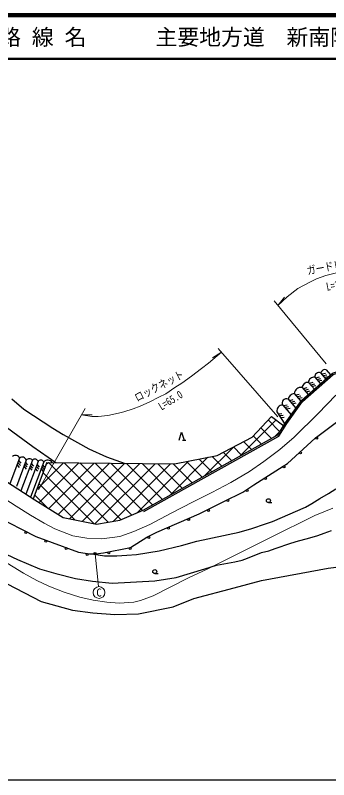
# Model space of a CAD drawing. Units: millimetres, scale not verified. Extents: x 40000 to 680000, y 20000 to 380000.
# Drawn here: x 184074 to 255918, y 205000 to 380000 of the extents above; entities that cross this region are included whole.
import ezdxf
from ezdxf.enums import TextEntityAlignment as Align

# ---------------------------------------------------------------- set-up
doc = ezdxf.new("R2010")
doc.units = ezdxf.units.MM
doc.header["$LTSCALE"] = 1000
doc.linetypes.add('CHAIN', pattern=[18.5, 12, -1.5, 3.5, -1.5])
for name, color, linetype, lineweight in [('M-BGD', 7, 'Continuous', 25), ('M-BMK', 2, 'CHAIN', 13), ('M-STR-HTXT', 7, 'Continuous', 13), ('M-STR-STRC', 7, 'Continuous', 25), ('M-TTL', 2, 'Continuous', 140), ('M-TTL-BAND', 7, 'Continuous', 25), ('M-TTL-LINE', 7, 'Continuous', 50)]:
    doc.layers.add(name, color=color, linetype=linetype, lineweight=lineweight)
doc.layers.add('M-TTL-TXT', color=7, linetype='Continuous')
doc.styles.add('ＭＳ ゴシック', font='')
doc.styles.get('ＭＳ ゴシック').set_extended_font_data('MS Gothic')

msp = doc.modelspace()

# ---------------------------------------------------------------- hatches: boundary and pattern name
at = {"layer": 'M-STR-STRC'}
msp.add_hatch(color=256, dxfattribs=at).paths.add_polyline_path([(202198, 256539, -1), (202518, 256923, -0.41421), (202550, 256571, -0.41421)])

# ---------------------------------------------------------------- linework, layer by layer
at = {"layer": 'M-BGD'}
for p, q in [((254046, 298126), (255263, 296735)), ((255143, 297999), (254326, 297807)), ((255473, 297623), (254655, 297431)), ((255315, 298859), (256345, 297681)), ((251289, 295958), (252627, 294428)), ((252299, 295929), (251482, 295737)), ((252727, 297124), (254020, 295647)), ((253692, 297148), (252874, 296955)), ((254021, 296772), (253204, 296579)), ((254351, 296395), (253533, 296203)), ((255802, 297247), (254984, 297054)), ((249810, 294763), (251197, 293177)), ((250870, 294679), (250052, 294486)), ((251199, 294302), (250381, 294110)), ((252629, 295553), (251811, 295361)), ((252958, 295177), (252140, 294984)), ((248015, 293384), (249532, 291650)), ((249170, 293192), (248352, 292999)), ((249499, 292815), (248682, 292623)), ((249829, 292439), (249011, 292246)), ((251528, 293926), (250711, 293734)), ((245387, 290774), (247333, 288550)), ((246388, 290757), (245570, 290565)), ((246587, 292104), (248392, 290042)), ((247727, 291929), (246909, 291736)), ((248056, 291553), (247239, 291360)), ((248385, 291176), (247568, 290984)), ((244049, 289220), (245829, 286394)), ((245202, 288781), (244365, 288719)), ((246717, 290381), (245900, 290189)), ((247046, 290005), (246229, 289812)), ((243842, 287366), (235532, 279056)), ((244737, 284664), (242051, 287350)), ((245469, 288358), (244631, 288296)), ((245735, 287935), (244898, 287873)), ((242777, 283089), (240336, 285530)), ((240505, 281825), (238622, 283709)), ((244843, 284832), (243507, 283496)), ((222393, 282757), (223145, 282757)), ((238234, 280560), (236399, 282395)), ((234177, 281236), (227556, 274616)), ((235963, 279296), (234075, 281184)), ((185073, 278615), (182865, 272727)), ((228217, 278812), (219580, 270176)), ((229150, 275503), (226235, 278417)), ((231421, 276767), (229184, 279005)), ((233692, 278032), (231752, 279972)), ((186607, 278160), (184353, 272147)), ((185072, 276499), (184515, 277128)), ((185247, 276967), (184691, 277596)), ((185423, 277436), (184866, 278065)), ((188021, 278128), (185387, 271101)), ((186637, 276126), (186081, 276755)), ((186813, 276594), (186256, 277223)), ((186988, 277063), (186432, 277692)), ((189291, 277827), (186501, 270383)), ((190600, 277767), (187565, 269696)), ((188137, 276324), (187580, 276953)), ((188313, 276792), (187756, 277421)), ((191276, 277614), (188138, 269327)), ((195156, 277571), (188885, 271300)), ((189442, 276116), (188886, 276745)), ((189618, 276584), (189061, 277213)), ((198653, 277532), (189556, 268435)), ((190613, 276118), (190196, 276695)), ((190789, 276586), (190372, 277163)), ((191659, 277610), (191039, 276990)), ((205348, 263949), (191687, 277610)), ((202149, 277493), (191736, 267080)), ((205646, 277454), (193917, 265725)), ((208307, 264526), (195263, 277570)), ((209142, 277415), (196466, 264739)), ((210775, 265594), (198838, 277530)), ((212639, 277376), (199406, 264144)), ((216136, 277338), (202347, 263549)), ((213242, 266662), (202413, 277490)), ((215523, 267917), (205989, 277451)), ((219632, 277299), (206480, 264147)), ((217794, 269181), (209564, 277411)), ((223802, 277933), (211988, 266119)), ((220065, 270445), (213140, 277371)), ((222336, 271710), (216715, 277331)), ((224607, 272974), (220290, 277291)), ((226878, 274239), (223287, 277830)), ((187962, 275855), (187405, 276484)), ((189267, 275648), (188710, 276277)), ((190438, 275650), (190020, 276227)), ((202179, 263583), (190416, 275345)), ((197746, 264480), (189445, 272781)), ((191404, 267286), (188475, 270216)), ((242103, 268436), (242853, 268436)), ((216051, 252200), (216801, 252200))]:
    msp.add_line(p, q, dxfattribs=at)
for points in [[(166383, 284240), (178105, 275798), (188570, 269048), (195039, 265028), (202678, 263482), (208077, 264426), (213358, 266712), (244266, 283919), (246033, 286716), (249664, 291836), (256794, 298074), (260271, 299242)], [(213514, 266398), (244515, 283656), (246324, 286521), (249926, 291600), (256972, 297765), (260383, 298910)], [(179465, 265407), (188809, 260681), (198586, 257120), (201115, 256706), (202548, 256735), (204282, 256923), (210478, 258141), (214245, 260504), (216506, 261645), (226226, 265851), (231856, 268667), (236246, 270858), (238739, 272469), (245480, 276772), (246438, 277392), (252792, 283228), (267214, 294043)], [(183252, 292164), (186017, 289858), (192659, 285485), (195084, 284026), (200912, 280784), (205021, 278928), (209299, 277414)], [(178514, 288210), (188134, 281296), (193387, 277591)], [(191276, 277614), (220565, 277288), (230336, 279234), (238335, 283405), (242811, 288157), (245595, 286023)], [(221606, 282757), (222188, 284539), (222770, 282757)], [(201945, 256723), (203108, 256453), (204512, 256268), (206368, 256237), (207358, 256237), (209620, 256430), (211847, 256553), (217026, 257373), (222186, 258653), (225689, 259618), (235362, 261640), (238279, 262495), (241400, 263560), (243015, 264104), (250592, 267359), (252048, 268245), (253875, 269398), (255898, 270530), (257519, 271575)], [(216059, 250492), (220981, 251285), (227485, 253290), (230220, 254100), (234387, 254857), (236101, 255283), (237297, 255755), (240498, 257036), (242162, 257425), (243617, 257940), (247244, 259139), (249027, 259691), (251071, 260230), (253453, 260916), (254860, 261413), (256518, 262037)], [(178341, 258287), (184602, 255419), (189658, 253290), (193345, 252177), (197849, 251064), (201766, 250467), (206295, 249997), (216059, 250492)], [(176238, 252894), (190040, 245761), (197157, 243837), (201859, 243194), (206858, 242848), (212302, 242996), (220237, 244582), (225038, 246510), (234253, 248937), (240539, 250569), (255814, 253451), (266486, 254766)]]:
    msp.add_lwpolyline(points, dxfattribs=at)
for centre, radius in [((253155, 283219), 225), ((249455, 279858), 225), ((245661, 276621), 225), ((241446, 273930), 225), ((237237, 271231), 225), ((232821, 268897), 225), ((242103, 268886), 450), ((228349, 266661), 225), ((223813, 264562), 225), ((219225, 262576), 225), ((186479, 261607), 225), ((191058, 259622), 225), ((214689, 260476), 225), ((195756, 257911), 225), ((210417, 257900), 225), ((200551, 256570), 225), ((205510, 256935), 225), ((216051, 252650), 450)]:
    msp.add_circle(centre, radius, dxfattribs=at)
for centre, radius, start, end in [((253656, 297270), 941, 65.52146, 188.91498), ((255061, 297835), 1055, 76.05578, 163.96273), ((251120, 294650), 1315, 82.62348, 175.07329), ((252481, 295958), 1192, 78.0737, 180.20098), ((249510, 293297), 1497, 78.413, 176.63394), ((248171, 291774), 1618, 95.52875, 168.21122), ((245335, 289466), 1309, 87.70728, 190.85524), ((246184, 291262), 934, 64.38776, 211.49965), ((184132, 278243), 1012, 21.54732, 131.92836), ((185698, 277909), 943, 15.44936, 131.55784), ((187302, 277610), 886, 35.76891, 141.6117), ((188590, 277700), 712, 10.28867, 143.05782), ((189929, 277449), 742, 25.42082, 149.33735), ((191501, 276946), 1220, 32.44003, 137.67366)]:
    msp.add_arc(centre, radius, start, end, dxfattribs=at)
at = {"layer": 'M-BMK'}
msp.add_lwpolyline([(180631, 270015), (184276, 267635), (187563, 265576), (190698, 263725), (193172, 262422), (197272, 260857), (200481, 260304), (203912, 260119), (208044, 260673), (211216, 261816), (214905, 263403), (219806, 265993), (224835, 268590), (229156, 270786), (233500, 273052), (237765, 275553), (241071, 277838), (244678, 280558), (248003, 283392), (253471, 288833), (257543, 293054)], dxfattribs=at)
at = {"layer": 'M-STR-HTXT'}
for p, q in [((244286, 313545), (245804, 315475)), ((243381, 314636), (255358, 300195)), ((231333, 302860), (229253, 301556)), ((230615, 303683), (244228, 288091)), ((200063, 289959), (189414, 271354)), ((199233, 288510), (201688, 288523)), ((202358, 256731), (203130, 249198))]:
    msp.add_line(p, q, dxfattribs=at)
for points in [[(244286, 313545), (246370, 315545), (248820, 317474), (251617, 318908), (253137, 319629), (255228, 320420), (258309, 321199), (260107, 321439), (262693, 321711), (265428, 321624), (267993, 321328), (271222, 320672), (274393, 319769), (277115, 318705), (280584, 317169), (283665, 315537), (285745, 314414)], [(231333, 302860), (228357, 300357), (226772, 299128), (224445, 297348), (222231, 295777), (220671, 294764), (218613, 293375), (216992, 292572), (214914, 291484), (212725, 290483), (211079, 289877), (208974, 289220), (207755, 288899), (205285, 288365), (203055, 288185), (201644, 288184), (199233, 288510)], [(181231, 255151), (185927, 252274), (189021, 250605), (191780, 249307), (195275, 247929), (198900, 246804), (201932, 246112), (205032, 245652), (207915, 245454), (211231, 245640), (212795, 246012), (215678, 247087), (223764, 251193), (228205, 253311), (242570, 260443), (252710, 265450), (256868, 267192)]]:
    msp.add_lwpolyline(points, dxfattribs=at)
msp.add_circle((203268, 247855), 1350, dxfattribs=at)
at = {"layer": 'M-STR-STRC'}
msp.add_circle((202358, 256731), 250, dxfattribs=at)
at = {"layer": 'M-TTL'}
msp.add_line((680000, 380000), (40000, 380000), dxfattribs=at)
at = {"layer": 'M-TTL-BAND'}
msp.add_line((40000, 205000), (579000, 205000), dxfattribs=at)
at = {"layer": 'M-TTL-LINE'}
msp.add_line((40000, 370000), (680000, 370000), dxfattribs=at)

# ---------------------------------------------------------------- texts
at = {"layer": 'M-STR-HTXT', "style": 'ＭＳ ゴシック', "width": 0.8}
for s, rotation, p in [('ガードレール', 10.665, (257242, 321200)), ('L=20.0', 10.665, (258564, 316935)), ('ロックネット', 27.569, (217718, 293836)), ('L=65.0', 31.964, (220429, 290606))]:
    msp.add_text(s, height=1833, rotation=rotation, dxfattribs=at).set_placement(p, align=Align.BOTTOM_CENTER)
at = {"layer": 'M-STR-HTXT', "style": 'ＭＳ ゴシック'}
msp.add_text('C', height=1833, dxfattribs=at).set_placement((203268, 247855), align=Align.MIDDLE_CENTER)
at = {"layer": 'M-TTL-TXT', "style": 'ＭＳ ゴシック'}
for s, p in [('路 線 名', (180380, 375000)), ('主要地方道\u3000新南陽津和野線', (216234, 375000))]:
    msp.add_text(s, height=3666, dxfattribs=at).set_placement(p, align=Align.MIDDLE_LEFT)

doc.saveas('drawing.dxf')
